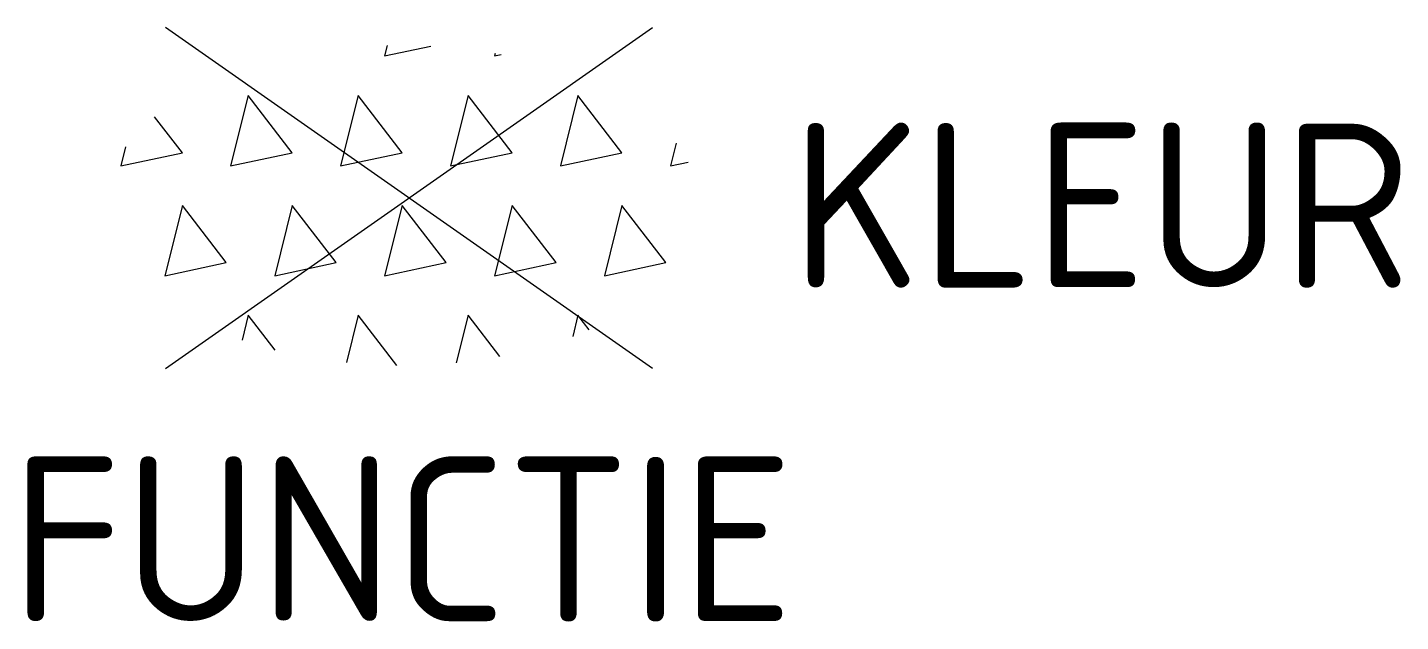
# Model space of a CAD drawing. Header units: metres. Extents: x -4.2 to 10.8, y -4.6 to 1.9.
import ezdxf
from ezdxf.enums import TextEntityAlignment as Align

# ---------------------------------------------------------------- set-up
doc = ezdxf.new("R2010")
doc.units = ezdxf.units.M
doc.styles.add('NLCS-ISO', font='NLCS-ISO.ttf')

msp = doc.modelspace()

# ---------------------------------------------------------------- linework, layer by layer
for p, q in [((-2.662, -1.864), (2.662, 1.864)), ((2.662, -1.864), (-2.662, 1.864)), ((-0.238, 1.666), (-0.267, 1.552)), ((-0.267, 1.552), (0.238, 1.66)), ((0.942, 1.58), (0.935, 1.552)), ((0.935, 1.552), (1.009, 1.568)), ((-1.756, 1.12), (-1.949, 0.351)), ((-1.276, 0.495), (-1.756, 1.12)), ((-0.555, 1.12), (-0.747, 0.351)), ((-0.075, 0.495), (-0.555, 1.12)), ((0.646, 1.12), (0.454, 0.351)), ((1.127, 0.495), (0.646, 1.12)), ((1.847, 1.12), (1.655, 0.351)), ((2.328, 0.495), (1.847, 1.12)), ((-2.477, 0.495), (-2.78, 0.888)), ((-3.098, 0.56), (-3.15, 0.351)), ((-3.15, 0.351), (-2.477, 0.495)), ((-1.949, 0.351), (-1.276, 0.495)), ((-0.747, 0.351), (-0.075, 0.495)), ((0.454, 0.351), (1.127, 0.495)), ((1.655, 0.351), (2.328, 0.495)), ((2.919, 0.6), (2.857, 0.351)), ((2.857, 0.351), (3.053, 0.393)), ((-2.477, -0.081), (-2.669, -0.85)), ((-1.997, -0.706), (-2.477, -0.081)), ((-1.276, -0.081), (-1.468, -0.85)), ((-0.795, -0.706), (-1.276, -0.081)), ((-0.075, -0.081), (-0.267, -0.85)), ((0.406, -0.706), (-0.075, -0.081)), ((1.127, -0.081), (0.935, -0.85)), ((1.607, -0.706), (1.127, -0.081)), ((2.328, -0.081), (2.136, -0.85)), ((2.809, -0.706), (2.328, -0.081)), ((-2.669, -0.85), (-1.997, -0.706)), ((-1.468, -0.85), (-0.795, -0.706)), ((-0.267, -0.85), (0.406, -0.706)), ((0.935, -0.85), (1.607, -0.706)), ((2.136, -0.85), (2.809, -0.706)), ((-1.756, -1.283), (-1.825, -1.556)), ((-1.463, -1.664), (-1.756, -1.283)), ((-0.555, -1.283), (-0.684, -1.8)), ((-0.134, -1.831), (-0.555, -1.283)), ((0.646, -1.283), (0.516, -1.802)), ((0.993, -1.734), (0.646, -1.283)), ((1.847, -1.283), (1.79, -1.514)), ((1.97, -1.442), (1.847, -1.283))]:
    msp.add_line(p, q)

# ---------------------------------------------------------------- texts
at = {"style": 'NLCS-ISO'}
msp.add_attdef('KLEUR', text='', height=1.8, dxfattribs=at).set_placement((4.175, -0.081), align=Align.MIDDLE_LEFT)
at = {"style": 'NLCS-ISO', "flags": 1}
msp.add_attdef('FUNCTIE', text='', height=1.8, dxfattribs=at).set_placement((-0.075, -2.831), align=Align.TOP_CENTER)

doc.saveas('drawing.dxf')
